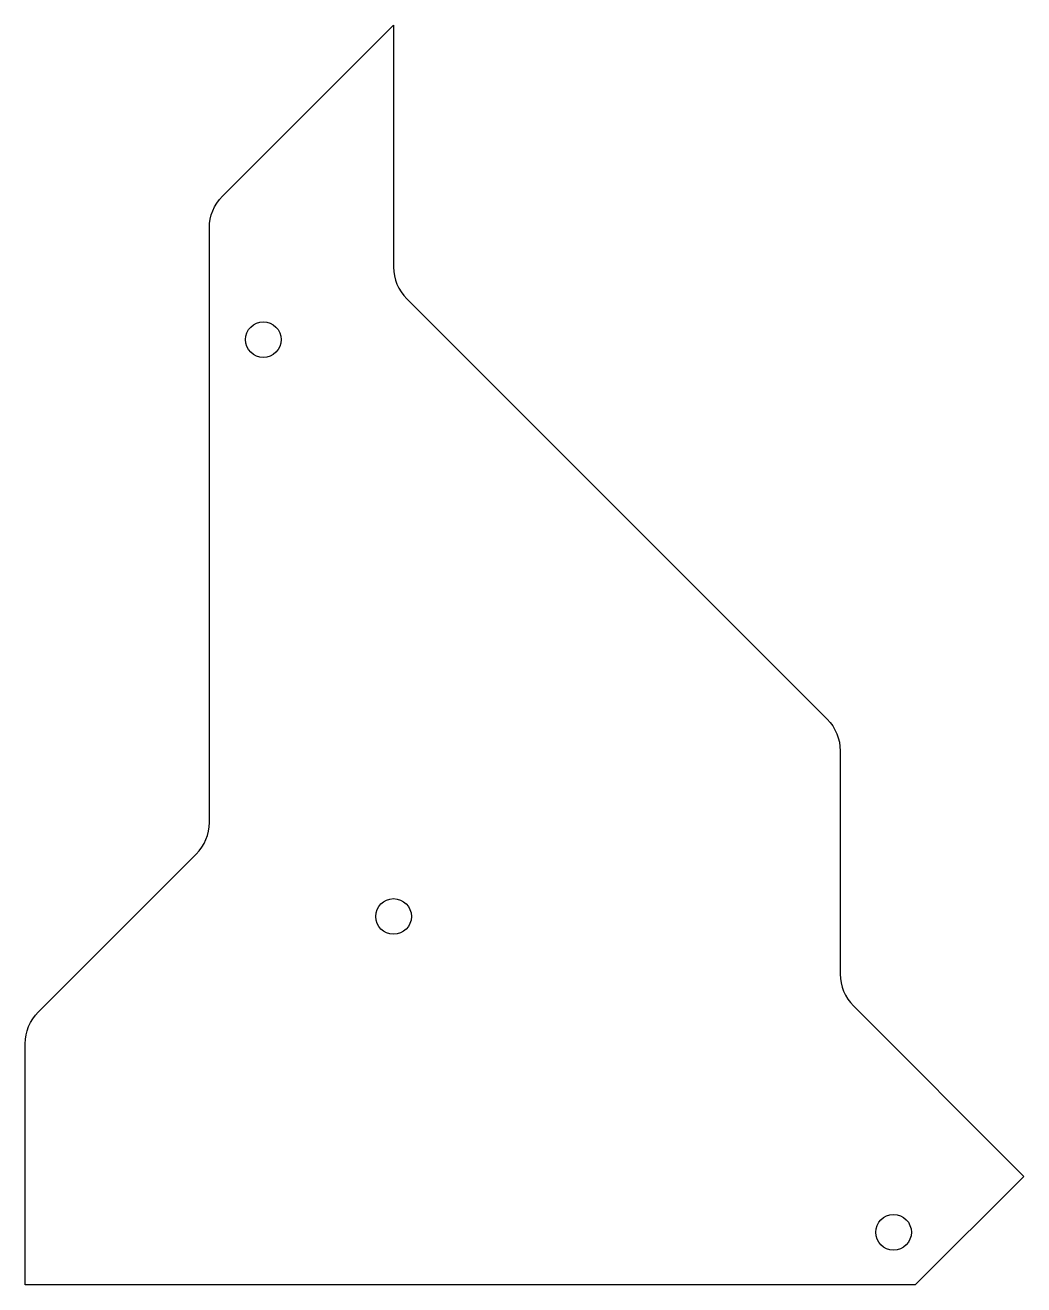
# Model space of a CAD drawing. Header units: millimetres. Extents: x -111 to 111, y -140 to 140.
import ezdxf

# ---------------------------------------------------------------- set-up
doc = ezdxf.new("R2010")
doc.units = ezdxf.units.MM
doc.layers.get('0').update_dxf_attribs({"linetype": 'CONTINUOUS'})

msp = doc.modelspace()

# ---------------------------------------------------------------- linework, layer by layer
msp.add_lwpolyline([(-111.28, -86.64, -0.198912), (-108.35, -79.57), (-73.16, -44.38, 0.198912), (-70.23, -37.31), (-70.23, 95.18, -0.198912), (-67.3, 102.25), (-29.18, 140.37), (-29.18, 86.46, 0.198912), (-26.25, 79.39), (67.43, -14.29, -0.198912), (70.36, -21.37), (70.36, -71.13, 0.198912), (73.29, -78.2), (111.28, -116.19), (87.1, -140.37), (-111.28, -140.37)], format="xyb", close=True)
for centre in [(-58.21, 70.29), (-29.18, -58.27), (82.25, -128.66)]:
    msp.add_circle(centre, 3.97)

doc.saveas('drawing.dxf')
